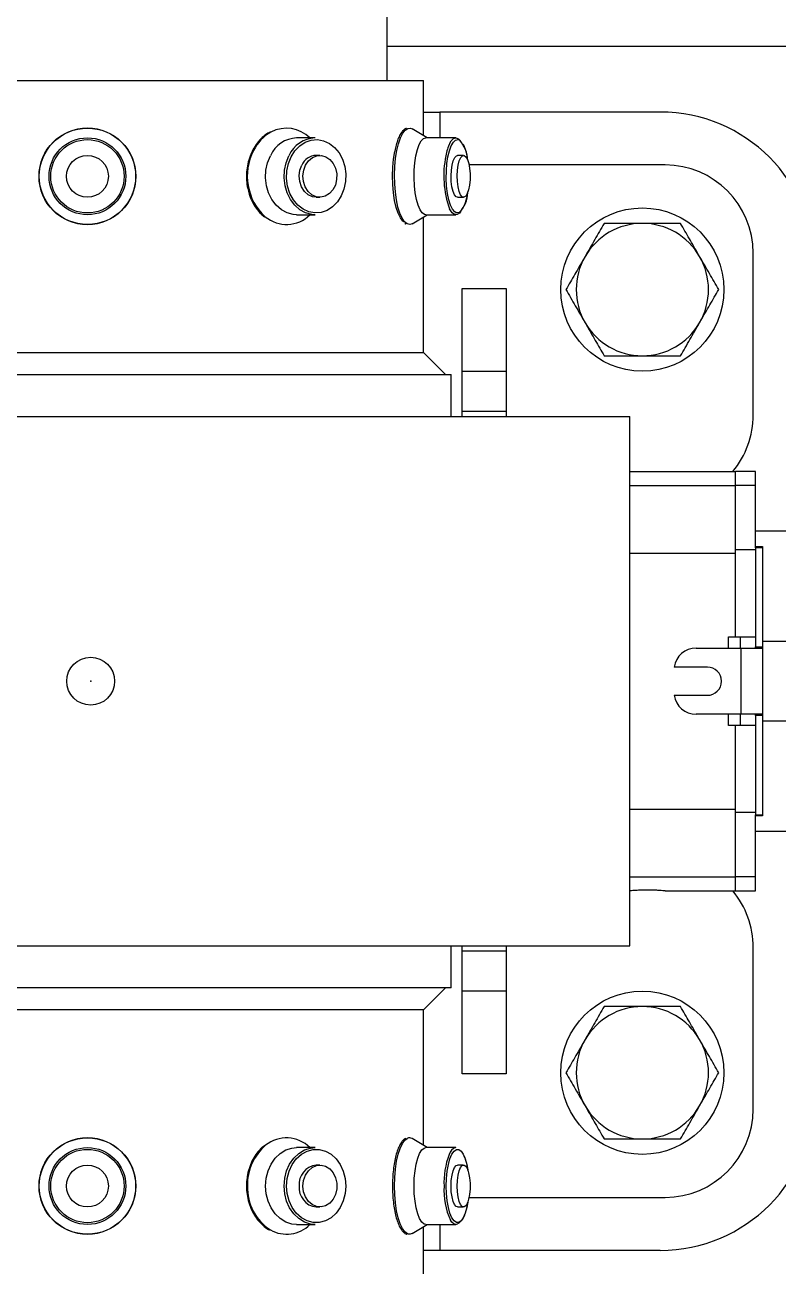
# Model space of a CAD drawing. Header units: inches. Extents: x -1851 to 6314, y -1304 to 4687.
# Drawn here: x -1326.58 to -1318.76, y 623.45 to 636.33 of the extents above; entities that cross this region are included whole.
import ezdxf

# ---------------------------------------------------------------- set-up
doc = ezdxf.new("R2010")
doc.units = ezdxf.units.IN
doc.header["$MEASUREMENT"] = 0
doc.layers.add('DC FEEEDERS', color=1, linetype='Continuous')
doc.layers.add('E-ARRY-TABL', color=9, linetype='Continuous')

msp = doc.modelspace()

# ---------------------------------------------------------------- linework, layer by layer
at = {"layer": 'DC FEEEDERS'}
msp.add_lwpolyline([(-1322.81593, 636.10711), (-1274.42418, 636.10711)], dxfattribs=at)
at = {"layer": 'E-ARRY-TABL'}
for p, q in [((-1322.81593, 635.75215), (-1322.81593, 638.33855)), ((-1329.41583, 635.75215), (-1322.43942, 635.75215)), ((-1322.43942, 635.17784), (-1322.43942, 635.75215)), ((-1322.43942, 635.4237), (-1322.26867, 635.4237)), ((-1319.97982, 635.4237), (-1322.26867, 635.4237)), ((-1322.26867, 635.4237), (-1322.26867, 635.15532)), ((-1322.40195, 635.15532), (-1322.55618, 635.24804)), ((-1323.56335, 635.15532), (-1323.75565, 635.15532)), ((-1322.10215, 635.15532), (-1322.4133, 635.15532)), ((-1324.21372, 635.02372), (-1324.21795, 635.01457)), ((-1323.51378, 634.97393), (-1323.55267, 634.97393)), ((-1322.02194, 634.97393), (-1322.08487, 634.97393)), ((-1321.97934, 634.92465), (-1321.98549, 634.9601)), ((-1319.93084, 634.87437), (-1321.96548, 634.87437)), ((-1323.55267, 634.53907), (-1323.51378, 634.53907)), ((-1322.08487, 634.53907), (-1322.02194, 634.53907)), ((-1323.75565, 634.35768), (-1323.56335, 634.35768)), ((-1322.55618, 634.26496), (-1322.40195, 634.35768)), ((-1322.43942, 632.93), (-1322.43942, 634.33516)), ((-1322.4133, 634.35768), (-1322.10215, 634.35768)), ((-1319.0153, 632.28048), (-1319.0153, 633.95883)), ((-1322.03658, 633.59281), (-1321.57881, 633.59281)), ((-1322.03658, 632.73248), (-1322.03658, 633.59281)), ((-1321.57881, 633.59281), (-1321.57881, 632.73248)), ((-1329.41583, 632.93), (-1322.43942, 632.93)), ((-1322.21053, 632.70111), (-1322.43942, 632.93)), ((-1329.70423, 632.70111), (-1322.15102, 632.70111)), ((-1322.15102, 632.26508), (-1322.15102, 632.70111)), ((-1321.57881, 632.73248), (-1322.03658, 632.73248)), ((-1322.03658, 632.3203), (-1322.03658, 632.73248)), ((-1321.57881, 632.73248), (-1321.57881, 632.3203)), ((-1331.5582, 632.26508), (-1320.29705, 632.26508)), ((-1322.03658, 632.3203), (-1321.57881, 632.3203)), ((-1322.03658, 632.26508), (-1322.03658, 632.3203)), ((-1321.57881, 632.3203), (-1321.57881, 632.26508)), ((-1320.29705, 626.77184), (-1320.29705, 632.26508)), ((-1320.29705, 631.69407), (-1319.1984, 631.69407)), ((-1319.1984, 631.54965), (-1319.1984, 631.69407)), ((-1318.99241, 631.69246), (-1319.1984, 631.69246)), ((-1318.99241, 631.54804), (-1318.99241, 631.69246)), ((-1320.29705, 631.54965), (-1319.1984, 631.54965)), ((-1319.1984, 630.846), (-1319.1984, 631.54965)), ((-1318.99241, 631.54804), (-1319.1984, 631.54804)), ((-1318.99241, 630.91695), (-1318.99241, 631.54804)), ((-1307.07436, 631.07374), (-1318.99241, 631.07374)), ((-1320.29705, 630.846), (-1319.1984, 630.846)), ((-1318.99241, 630.88156), (-1319.1984, 630.88156)), ((-1319.1984, 629.9799), (-1319.1984, 630.846)), ((-1318.99241, 630.91695), (-1318.91916, 630.91695)), ((-1318.99241, 630.90359), (-1318.99241, 630.91695)), ((-1318.91916, 630.90359), (-1318.99241, 630.90359)), ((-1318.99241, 630.90359), (-1318.99241, 629.87516)), ((-1318.91916, 630.91695), (-1318.91916, 630.90359)), ((-1318.91916, 630.90359), (-1318.91916, 629.87516)), ((-1319.27073, 629.86179), (-1319.27073, 629.9799)), ((-1319.27073, 629.9799), (-1319.15171, 629.9799)), ((-1319.15171, 629.9799), (-1318.99241, 629.9799)), ((-1319.15171, 629.9799), (-1319.15171, 629.86179)), ((-1318.49802, 629.93046), (-1318.91916, 629.93046)), ((-1319.60807, 629.86179), (-1319.13889, 629.86179)), ((-1319.13889, 629.17514), (-1319.13889, 629.86179)), ((-1319.13889, 629.86179), (-1318.91916, 629.86179)), ((-1318.99241, 629.87516), (-1318.91916, 629.87516)), ((-1318.99241, 629.86179), (-1318.99241, 629.87516)), ((-1318.91916, 629.87516), (-1318.91916, 629.86179)), ((-1318.91916, 629.86179), (-1318.91916, 629.17514)), ((-1319.49138, 629.66495), (-1319.8347, 629.66495)), ((-1319.8347, 629.37198), (-1319.49138, 629.37198)), ((-1319.13889, 629.17514), (-1319.60807, 629.17514)), ((-1319.27073, 629.05703), (-1319.27073, 629.17514)), ((-1319.15171, 629.17514), (-1319.15171, 629.05703)), ((-1318.91916, 629.17514), (-1319.13889, 629.17514)), ((-1318.99241, 629.16177), (-1318.99241, 629.17514)), ((-1318.91916, 629.16177), (-1318.99241, 629.16177)), ((-1318.99241, 629.16177), (-1318.99241, 628.13334)), ((-1318.91916, 629.17514), (-1318.91916, 629.16177)), ((-1318.91916, 629.16177), (-1318.91916, 628.13334)), ((-1319.15171, 629.05703), (-1319.27073, 629.05703)), ((-1319.1984, 628.19093), (-1319.1984, 629.05703)), ((-1318.99241, 629.05703), (-1319.15171, 629.05703)), ((-1318.91916, 629.10647), (-1318.49802, 629.10647)), ((-1320.29705, 628.19093), (-1319.1984, 628.19093)), ((-1319.1984, 627.48728), (-1319.1984, 628.19093)), ((-1318.99241, 628.15537), (-1319.1984, 628.15537)), ((-1318.99241, 628.13334), (-1318.91916, 628.13334)), ((-1318.99241, 628.11998), (-1318.99241, 628.13334)), ((-1318.91916, 628.11998), (-1318.99241, 628.11998)), ((-1318.99241, 627.48889), (-1318.99241, 628.11998)), ((-1318.91916, 628.13334), (-1318.91916, 628.11998)), ((-1318.99241, 627.96319), (-1307.07436, 627.96319)), ((-1320.29705, 627.48728), (-1319.1984, 627.48728)), ((-1318.99241, 627.48889), (-1319.1984, 627.48889)), ((-1319.1984, 627.34286), (-1319.1984, 627.48728)), ((-1318.99241, 627.34447), (-1318.99241, 627.48889)), ((-1319.1984, 627.34447), (-1318.99241, 627.34447)), ((-1319.93084, 627.34286), (-1319.1984, 627.34286)), ((-1331.5582, 626.77184), (-1320.29705, 626.77184)), ((-1322.15102, 626.33582), (-1322.15102, 626.77184)), ((-1322.03658, 626.71663), (-1322.03658, 626.77184)), ((-1321.57881, 626.71663), (-1322.03658, 626.71663)), ((-1322.03658, 626.30445), (-1322.03658, 626.71663)), ((-1321.57881, 626.77184), (-1321.57881, 626.71663)), ((-1321.57881, 626.71663), (-1321.57881, 626.30445)), ((-1319.0153, 625.07809), (-1319.0153, 626.75645)), ((-1322.15102, 626.33582), (-1329.70423, 626.33582)), ((-1322.43942, 626.10693), (-1322.21053, 626.33582)), ((-1322.03658, 626.30445), (-1321.57881, 626.30445)), ((-1322.03658, 625.44412), (-1322.03658, 626.30445)), ((-1321.57881, 626.30445), (-1321.57881, 625.44412)), ((-1322.43942, 626.10693), (-1329.41583, 626.10693)), ((-1322.43942, 624.70177), (-1322.43942, 626.10693)), ((-1321.57881, 625.44412), (-1322.03658, 625.44412)), ((-1322.40195, 624.67925), (-1322.55618, 624.77197)), ((-1323.56335, 624.67925), (-1323.75565, 624.67925)), ((-1322.10215, 624.67925), (-1322.4133, 624.67925)), ((-1323.51378, 624.49786), (-1323.55267, 624.49786)), ((-1322.02194, 624.49786), (-1322.08487, 624.49786)), ((-1321.96548, 624.16255), (-1319.93084, 624.16255)), ((-1323.55267, 624.063), (-1323.51378, 624.063)), ((-1322.08487, 624.063), (-1322.02194, 624.063)), ((-1323.75565, 623.88161), (-1323.56335, 623.88161)), ((-1322.55618, 623.78889), (-1322.40195, 623.88161)), ((-1322.4133, 623.88161), (-1322.10215, 623.88161)), ((-1322.26867, 623.88161), (-1322.26867, 623.61323)), ((-1322.43942, 623.28478), (-1322.43942, 623.85909)), ((-1322.26867, 623.61323), (-1322.43942, 623.61323)), ((-1319.97982, 623.61323), (-1322.26867, 623.61323))]:
    msp.add_line(p, q, dxfattribs=at)
for points in [[(-1322.71493, 635.02391), (-1322.69808, 635.09504), (-1322.67757, 635.15529), (-1322.65407, 635.20272), (-1322.62833, 635.23581), (-1322.60118, 635.25349), (-1322.60001, 635.25389)], [(-1322.60001, 635.25389), (-1322.57348, 635.2552), (-1322.55618, 635.24804)], [(-1323.81287, 634.9601), (-1323.77294, 635.02252), (-1323.72338, 635.07331), (-1323.66636, 635.11026), (-1323.60437, 635.13175), (-1323.54012, 635.13683), (-1323.47642, 635.1253), (-1323.41606, 635.09764), (-1323.36166, 635.05508), (-1323.31561, 634.99946), (-1323.27992, 634.93323), (-1323.25616, 634.85928), (-1323.24535, 634.78083), (-1323.24797, 634.70132), (-1323.26391, 634.62422), (-1323.29247, 634.5529), (-1323.33241, 634.49048), (-1323.38197, 634.43968), (-1323.43899, 634.40274), (-1323.50097, 634.38125), (-1323.56522, 634.37616), (-1323.62892, 634.3877), (-1323.68929, 634.41535), (-1323.74368, 634.45792), (-1323.78973, 634.51353), (-1323.82542, 634.57976), (-1323.84919, 634.65372), (-1323.86, 634.73217), (-1323.85737, 634.81168), (-1323.84143, 634.88878), (-1323.81287, 634.9601)], [(-1322.51743, 634.96982), (-1322.50203, 635.03328), (-1322.483, 635.08542), (-1322.46111, 635.12408), (-1322.43727, 635.1477), (-1322.4133, 635.15532)], [(-1322.18426, 634.9601), (-1322.16901, 635.02252), (-1322.15008, 635.07331), (-1322.1283, 635.11026), (-1322.10462, 635.13175), (-1322.08008, 635.13683), (-1322.06201, 635.12989)], [(-1322.16423, 635.10103), (-1322.14996, 635.12408), (-1322.12612, 635.1477), (-1322.10129, 635.15531), (-1322.0765, 635.14658), (-1322.05438, 635.12414)], [(-1323.75565, 634.35768), (-1323.79054, 634.36002), (-1323.85439, 634.37681), (-1323.9142, 634.40915), (-1323.96752, 634.45571), (-1324.01217, 634.51459), (-1324.04632, 634.58337), (-1324.06856, 634.65923), (-1324.078, 634.73908), (-1324.07424, 634.81964), (-1324.05743, 634.89762), (-1324.02827, 634.96982)], [(-1323.56335, 634.35768), (-1323.59823, 634.36002), (-1323.66209, 634.37681), (-1323.7219, 634.40915), (-1323.77522, 634.45571), (-1323.81987, 634.51459), (-1323.85401, 634.58337), (-1323.87626, 634.65923), (-1323.88569, 634.73908), (-1323.88193, 634.81964), (-1323.86513, 634.89762), (-1323.83597, 634.96982)], [(-1323.66241, 634.8728), (-1323.63151, 634.91805), (-1323.59188, 634.95132), (-1323.54646, 634.97014), (-1323.49862, 634.97312), (-1323.4519, 634.96003), (-1323.40977, 634.93185), (-1323.37535, 634.89066), (-1323.3512, 634.83952), (-1323.33911, 634.78222), (-1323.33997, 634.72302), (-1323.35372, 634.6663), (-1323.37935, 634.61627), (-1323.41494, 634.57664), (-1323.45786, 634.55034), (-1323.50493, 634.53934), (-1323.55266, 634.54445), (-1323.5975, 634.56528), (-1323.63614, 634.60029), (-1323.6657, 634.64689), (-1323.68399, 634.70161), (-1323.68966, 634.76041), (-1323.68228, 634.81892), (-1323.66241, 634.8728)], [(-1322.64339, 634.2845), (-1322.65251, 634.29221), (-1322.67815, 634.32531), (-1322.70148, 634.37309), (-1322.72169, 634.43393), (-1322.73811, 634.50576), (-1322.75017, 634.58612), (-1322.75746, 634.67229), (-1322.75973, 634.76132), (-1322.75691, 634.85019), (-1322.74909, 634.93587), (-1322.73654, 635.01544)], [(-1322.60812, 634.26248), (-1322.60908, 634.26297), (-1322.63591, 634.28516), (-1322.66109, 634.3225), (-1322.6838, 634.3738), (-1322.70332, 634.43739), (-1322.71902, 634.51123), (-1322.73039, 634.59296), (-1322.73707, 634.67995), (-1322.73884, 634.7694), (-1322.73564, 634.85843), (-1322.72759, 634.94418), (-1322.71493, 635.02391)], [(-1322.4133, 634.35768), (-1322.42663, 634.36002), (-1322.45102, 634.37681), (-1322.47386, 634.40915), (-1322.49423, 634.45571), (-1322.51128, 634.51459), (-1322.52433, 634.58337), (-1322.53282, 634.65923), (-1322.53643, 634.73908), (-1322.53499, 634.81964), (-1322.52857, 634.89762), (-1322.51743, 634.96982)], [(-1322.10152, 634.37968), (-1322.114, 634.3877), (-1322.13706, 634.41535), (-1322.15783, 634.45792), (-1322.17542, 634.51353), (-1322.18905, 634.57976), (-1322.19813, 634.65372), (-1322.20226, 634.73217), (-1322.20126, 634.81168), (-1322.19517, 634.88878), (-1322.18426, 634.9601)], [(-1322.14164, 634.8728), (-1322.12984, 634.91805), (-1322.11471, 634.95132), (-1322.09736, 634.97014), (-1322.08487, 634.97393)], [(-1322.07871, 634.8728), (-1322.06691, 634.91805), (-1322.05177, 634.95132), (-1322.03442, 634.97014), (-1322.01615, 634.97312), (-1321.9983, 634.96003), (-1321.98221, 634.93185), (-1321.96907, 634.89066), (-1321.95984, 634.83952), (-1321.95522, 634.78222), (-1321.95555, 634.72302), (-1321.9608, 634.6663), (-1321.97059, 634.61627), (-1321.98419, 634.57664), (-1322.00058, 634.55034), (-1322.01856, 634.53934), (-1322.03679, 634.54445), (-1322.05392, 634.56528), (-1322.06868, 634.60029), (-1322.07997, 634.64689), (-1322.08695, 634.70161), (-1322.08912, 634.76041), (-1322.0863, 634.81892), (-1322.07871, 634.8728)], [(-1323.55267, 634.53907), (-1323.59156, 634.54445), (-1323.6364, 634.56528), (-1323.67503, 634.60029), (-1323.70459, 634.64689), (-1323.72288, 634.70161), (-1323.72855, 634.76041), (-1323.72117, 634.81892), (-1323.7013, 634.8728)], [(-1322.08487, 634.53907), (-1322.09972, 634.54445), (-1322.11685, 634.56528), (-1322.13161, 634.60029), (-1322.1429, 634.64689), (-1322.14989, 634.70161), (-1322.15205, 634.76041), (-1322.14923, 634.81892), (-1322.14164, 634.8728)], [(-1322.05438, 634.38886), (-1322.06608, 634.37515), (-1322.09054, 634.35945), (-1322.11547, 634.36002), (-1322.13986, 634.37681), (-1322.16271, 634.40915), (-1322.16739, 634.41813)], [(-1322.0683, 634.37964), (-1322.08967, 634.37616), (-1322.10152, 634.37968)], [(-1322.55618, 634.26496), (-1322.58145, 634.25664), (-1322.60812, 634.26248)], [(-1322.73889, 624.28043), (-1322.7364, 624.3697), (-1322.72904, 624.4561), (-1322.71702, 624.53685), (-1322.70074, 624.60937), (-1322.68072, 624.67131), (-1322.6576, 624.72068), (-1322.63214, 624.75591), (-1322.60715, 624.77492)], [(-1324.0783, 624.28043), (-1324.0717, 624.36071), (-1324.05216, 624.43771), (-1324.02047, 624.50826), (-1323.97795, 624.56949), (-1323.92632, 624.61889), (-1323.86771, 624.65442), (-1323.80451, 624.67465), (-1323.75565, 624.67925)], [(-1323.886, 624.28043), (-1323.8794, 624.36071), (-1323.85985, 624.43771), (-1323.82817, 624.50826), (-1323.78565, 624.56949), (-1323.73402, 624.61889), (-1323.67541, 624.65442), (-1323.61221, 624.67465), (-1323.56335, 624.67925)], [(-1323.86063, 624.28043), (-1323.8539, 624.35957), (-1323.834, 624.43526), (-1323.80181, 624.50417), (-1323.75873, 624.56331), (-1323.70665, 624.61008), (-1323.64784, 624.64245), (-1323.58486, 624.659), (-1323.52048, 624.659), (-1323.45751, 624.64245), (-1323.3987, 624.61008), (-1323.34661, 624.56331), (-1323.30353, 624.50417), (-1323.27134, 624.43526), (-1323.25145, 624.35957), (-1323.24472, 624.28043), (-1323.25145, 624.20129), (-1323.27134, 624.12561), (-1323.30353, 624.05669), (-1323.34661, 623.99755), (-1323.3987, 623.95078), (-1323.45751, 623.91841), (-1323.52048, 623.90187), (-1323.58486, 623.90187), (-1323.64784, 623.91841), (-1323.70665, 623.95078), (-1323.75873, 623.99755), (-1323.80181, 624.05669), (-1323.834, 624.12561), (-1323.8539, 624.20129), (-1323.86063, 624.28043)], [(-1322.53654, 624.28043), (-1322.53402, 624.36071), (-1322.52656, 624.43771), (-1322.51446, 624.50826), (-1322.49821, 624.56949), (-1322.47849, 624.61889), (-1322.45611, 624.65442), (-1322.43197, 624.67465), (-1322.4133, 624.67925)], [(-1322.2025, 624.28043), (-1322.19993, 624.35957), (-1322.19233, 624.43526), (-1322.18004, 624.50417), (-1322.16358, 624.56331), (-1322.14369, 624.61008), (-1322.12122, 624.64245), (-1322.09717, 624.659), (-1322.07258, 624.659), (-1322.04852, 624.64245), (-1322.02606, 624.61008), (-1322.00616, 624.56331), (-1321.98971, 624.50417), (-1321.97934, 624.44858)], [(-1323.68968, 624.28043), (-1323.68316, 624.33909), (-1323.66408, 624.3934), (-1323.63384, 624.43934), (-1323.59471, 624.47348), (-1323.54957, 624.49331), (-1323.50177, 624.49736), (-1323.45487, 624.48531), (-1323.41234, 624.45807), (-1323.37733, 624.41765), (-1323.35244, 624.36706), (-1323.33951, 624.31004), (-1323.33951, 624.25082), (-1323.35244, 624.19381), (-1323.37733, 624.14321), (-1323.41234, 624.1028), (-1323.45487, 624.07555), (-1323.50177, 624.06351), (-1323.54957, 624.06755), (-1323.59471, 624.08738), (-1323.63384, 624.12152), (-1323.66408, 624.16746), (-1323.68316, 624.22177), (-1323.68968, 624.28043)], [(-1322.15206, 624.28043), (-1322.14957, 624.33909), (-1322.14228, 624.3934), (-1322.13073, 624.43934), (-1322.11578, 624.47348), (-1322.09854, 624.49331), (-1322.08487, 624.49786)], [(-1322.08913, 624.28043), (-1322.08664, 624.33909), (-1322.07935, 624.3934), (-1322.0678, 624.43934), (-1322.05285, 624.47348), (-1322.03561, 624.49331), (-1322.01736, 624.49736), (-1321.99944, 624.48531), (-1321.98319, 624.45807), (-1321.96982, 624.41765), (-1321.96031, 624.36706), (-1321.95538, 624.31004), (-1321.95538, 624.25082), (-1321.96031, 624.19381), (-1321.96982, 624.14321), (-1321.98319, 624.1028), (-1321.99944, 624.07555), (-1322.01736, 624.06351), (-1322.03561, 624.06755), (-1322.05285, 624.08738), (-1322.0678, 624.12152), (-1322.07935, 624.16746), (-1322.08664, 624.22177), (-1322.08913, 624.28043)], [(-1323.75565, 623.88161), (-1323.80451, 623.88621), (-1323.86771, 623.90644), (-1323.92632, 623.94198), (-1323.97795, 623.99137), (-1324.02047, 624.0526), (-1324.05216, 624.12315), (-1324.0717, 624.20015), (-1324.0783, 624.28043)], [(-1323.56335, 623.88161), (-1323.61221, 623.88621), (-1323.67541, 623.90644), (-1323.73402, 623.94198), (-1323.78565, 623.99137), (-1323.82817, 624.0526), (-1323.85985, 624.12315), (-1323.8794, 624.20015), (-1323.886, 624.28043)], [(-1322.59821, 623.78249), (-1322.60513, 623.78501), (-1322.63214, 623.80495), (-1322.6576, 623.84018), (-1322.68072, 623.88956), (-1322.70074, 623.9515), (-1322.71702, 624.02401), (-1322.72904, 624.10476), (-1322.7364, 624.19116), (-1322.73889, 624.28043)], [(-1322.4133, 623.88161), (-1322.43197, 623.88621), (-1322.45611, 623.90644), (-1322.47849, 623.94198), (-1322.49821, 623.99137), (-1322.51446, 624.0526), (-1322.52656, 624.12315), (-1322.53402, 624.20015), (-1322.53654, 624.28043)], [(-1321.97934, 624.11228), (-1321.98971, 624.05669), (-1322.00616, 623.99755), (-1322.02606, 623.95078), (-1322.04852, 623.91841), (-1322.07258, 623.90187), (-1322.09717, 623.90187), (-1322.12122, 623.91841), (-1322.14369, 623.95078), (-1322.16358, 623.99755), (-1322.18004, 624.05669), (-1322.19233, 624.12561), (-1322.19993, 624.20129), (-1322.2025, 624.28043)], [(-1322.08487, 624.063), (-1322.09854, 624.06755), (-1322.11578, 624.08738), (-1322.13073, 624.12152), (-1322.14228, 624.16746), (-1322.14957, 624.22177), (-1322.15206, 624.28043)], [(-1322.05438, 623.91279), (-1322.07126, 623.89434), (-1322.09591, 623.88212), (-1322.12081, 623.88621), (-1322.14495, 623.90644), (-1322.15789, 623.92473)], [(-1322.55618, 623.78889), (-1322.57746, 623.78099), (-1322.59821, 623.78249)]]:
    msp.add_lwpolyline(points, dxfattribs=at)
for centre, radius in [((-1325.92762, 634.7565), 0.50228), ((-1325.92762, 634.7565), 0.49995), ((-1325.92762, 634.7565), 0.39882), ((-1325.92762, 634.7565), 0.38065), ((-1325.92762, 634.7565), 0.21743), ((-1320.16636, 633.58117), 0.84687), ((-1325.89386, 629.51846), 0.24808), ((-1320.16636, 625.45576), 0.84687), ((-1325.92762, 624.28043), 0.50228), ((-1325.92762, 624.28043), 0.49995), ((-1325.92762, 624.28043), 0.39882), ((-1325.92762, 624.28043), 0.38065), ((-1325.92762, 624.28043), 0.21743)]:
    msp.add_circle(centre, radius, dxfattribs=at)
for centre, radius, start, end in [((-1319.97982, 633.8215), 1.6022, 0, 90), ((-1323.80983, 634.83316), 0.43713, 119.024684, 154.127419), ((-1323.86103, 634.90713), 0.34772, 45.541298, 117.561576), ((-1323.74222, 634.8425), 0.31311, 92.459233, 156.006711), ((-1323.54992, 634.8425), 0.31311, 92.459233, 156.006711), ((-1321.7493, 634.8957), 0.46295, 153.670988, 170.787353), ((-1322.31067, 634.91047), 0.33163, 2.451754, 41.426739), ((-1323.69872, 634.75906), 0.56972, 152.297959, 227.814657), ((-1323.54552, 634.80364), 0.17044, 92.404132, 156.061813), ((-1321.22131, 634.76205), 1.00664, 168.088663, 199.977193), ((-1319.93084, 633.95883), 0.91554, 0, 90), ((-1322.26662, 634.58749), 0.28728, 313.656645, 0.17129), ((-1322.38063, 634.62565), 0.40301, 323.960686, 354.688296), ((-1323.86086, 634.6033), 0.34577, 230.39187, 314.737238), ((-1320.16636, 633.58117), 0.68666, 90, 150), ((-1320.16636, 633.58117), 0.68666, 30, 90), ((-1320.16636, 633.58117), 0.68666, 150, 210), ((-1320.16636, 633.58117), 0.68666, 330, 30), ((-1320.16636, 633.58117), 0.68666, 210, 270), ((-1320.16636, 633.58117), 0.68666, 270, 330), ((-1319.93084, 632.28048), 0.91554, 320.170377, 0), ((-1319.60807, 629.63291), 0.22889, 90, 171.952154), ((-1319.49138, 629.51846), 0.14649, 270, 90), ((-1319.60807, 629.40402), 0.22889, 188.047846, 270), ((-1319.93084, 626.75645), 0.91554, 0, 39.829623), ((-1320.16636, 625.45576), 0.68666, 90, 150), ((-1320.16636, 625.45576), 0.68666, 30, 90), ((-1320.16636, 625.45576), 0.68666, 150, 210), ((-1320.16636, 625.45576), 0.68666, 330, 30), ((-1319.97982, 625.21543), 1.6022, 270, 0), ((-1320.16636, 625.45576), 0.68666, 210, 270), ((-1320.16636, 625.45576), 0.68666, 270, 330), ((-1319.93084, 625.07809), 0.91554, 270, 0), ((-1323.86081, 624.43369), 0.3457, 45.263128, 128.833707), ((-1322.58427, 624.72847), 0.05178, 57.137737, 116.224278), ((-1323.73432, 624.2968), 0.53179, 130.201534, 181.763951), ((-1322.07112, 624.57787), 0.10602, 107.018206, 164.644955), ((-1321.37852, 624.31197), 0.84746, 159.702583, 182.13268), ((-1323.53047, 624.30003), 0.19907, 96.403166, 185.649939), ((-1323.74794, 624.26096), 0.51829, 177.84725, 237.274473), ((-1323.53047, 624.26083), 0.19907, 174.350061, 263.596834), ((-1321.48993, 624.23575), 0.73682, 176.523581, 204.968445), ((-1323.86037, 624.12546), 0.34417, 240.828339, 314.88678)]:
    msp.add_arc(centre, radius, start, end, dxfattribs=at)
for points, knots in [([(-1324.03051, 635.21607), (-1324.03328, 635.21486), (-1324.05793, 635.20418), (-1324.10004, 635.17137), (-1324.15419, 635.11809), (-1324.19087, 635.06631), (-1324.20865, 635.03316), (-1324.21372, 635.02372)], [0, 0, 0, 0, 0.03590637, 0.31881396, 0.60244083, 0.886734, 1, 1, 1, 1]), ([(-1322.6133, 635.25375), (-1322.61851, 635.25233), (-1322.63382, 635.24817), (-1322.6561, 635.22709), (-1322.681, 635.19236), (-1322.70363, 635.14318), (-1322.72282, 635.08501), (-1322.73252, 635.0401), (-1322.73709, 635.01893)], [0, 0, 0, 0, 0.08699804, 0.25555858, 0.4411614, 0.63549063, 0.82820608, 1, 1, 1, 1]), ([(-1321.98493, 634.96359), (-1321.98724, 634.97455), (-1321.99397, 635.00658), (-1322.00709, 635.05175), (-1322.01995, 635.07856), (-1322.02594, 635.09107)], [0, 0, 0, 0, 0.21734287, 0.63480062, 1, 1, 1, 1]), ([(-1324.21795, 635.01457), (-1324.22273, 635.00458), (-1324.23926, 634.97005), (-1324.25979, 634.90594), (-1324.27511, 634.82229), (-1324.27753, 634.73685), (-1324.27306, 634.67232), (-1324.26422, 634.63839), (-1324.26245, 634.6316)], [0, 0, 0, 0, 0.08740267, 0.30186801, 0.51657215, 0.73136182, 0.94621865, 1, 1, 1, 1]), ([(-1324.26245, 634.6316), (-1324.25791, 634.61095), (-1324.24731, 634.56276), (-1324.21757, 634.49263), (-1324.17606, 634.42378), (-1324.13308, 634.37102), (-1324.10178, 634.34659), (-1324.0902, 634.33755)], [0, 0, 0, 0, 0.17284043, 0.40342677, 0.63402901, 0.86454724, 1, 1, 1, 1]), ([(-1322.63157, 634.26763), (-1322.62919, 634.2653), (-1322.62603, 634.26221), (-1322.62223, 634.26139), (-1322.62129, 634.26118)], [0, 0, 0, 0, 0.75491525, 1, 1, 1, 1]), ([(-1320.5628, 634.26783), (-1320.59499, 634.21207), (-1320.65996, 634.09953), (-1320.72713, 633.9832), (-1320.76102, 633.9245)], [0, 0, 0, 0, 0.49545796, 1, 1, 1, 1]), ([(-1320.16636, 634.26783), (-1320.19846, 634.26783), (-1320.28129, 634.26783), (-1320.41454, 634.26783), (-1320.5132, 634.26783), (-1320.5628, 634.26783)], [0, 0, 0, 0, 0.23935703, 0.61757863, 1, 1, 1, 1]), ([(-1319.76992, 634.26783), (-1319.79844, 634.26783), (-1319.87704, 634.26783), (-1320.00915, 634.26783), (-1320.11373, 634.26783), (-1320.16636, 634.26783)], [0, 0, 0, 0, 0.22054197, 0.60774305, 1, 1, 1, 1]), ([(-1319.5717, 633.9245), (-1319.5764, 633.93264), (-1319.61198, 633.99427), (-1319.67906, 634.11047), (-1319.73945, 634.21506), (-1319.76992, 634.26783)], [0, 0, 0, 0, 0.07010368, 0.53079148, 1, 1, 1, 1]), ([(-1320.76102, 633.9245), (-1320.76572, 633.91636), (-1320.8013, 633.85473), (-1320.86839, 633.73854), (-1320.92877, 633.63395), (-1320.95924, 633.58117)], [0, 0, 0, 0, 0.07010368, 0.53079148, 1, 1, 1, 1]), ([(-1319.37348, 633.58117), (-1319.40567, 633.63693), (-1319.47064, 633.74947), (-1319.53781, 633.86581), (-1319.5717, 633.9245)], [0, 0, 0, 0, 0.49545796, 1, 1, 1, 1]), ([(-1320.95924, 633.58117), (-1320.92705, 633.52542), (-1320.86207, 633.41288), (-1320.79491, 633.29654), (-1320.76102, 633.23785)], [0, 0, 0, 0, 0.49545796, 1, 1, 1, 1]), ([(-1319.5717, 633.23785), (-1319.567, 633.24599), (-1319.53142, 633.30761), (-1319.46433, 633.42381), (-1319.40395, 633.5284), (-1319.37348, 633.58117)], [0, 0, 0, 0, 0.07010368, 0.53079148, 1, 1, 1, 1]), ([(-1320.76102, 633.23785), (-1320.75632, 633.22971), (-1320.72074, 633.16808), (-1320.65365, 633.05188), (-1320.59327, 632.94729), (-1320.5628, 632.89452)], [0, 0, 0, 0, 0.07010368, 0.53079148, 1, 1, 1, 1]), ([(-1319.76992, 632.89452), (-1319.73773, 632.95028), (-1319.67275, 633.06281), (-1319.60559, 633.17915), (-1319.5717, 633.23785)], [0, 0, 0, 0, 0.49545796, 1, 1, 1, 1]), ([(-1320.5628, 632.89452), (-1320.5137, 632.89452), (-1320.41505, 632.89452), (-1320.28181, 632.89452), (-1320.19846, 632.89452), (-1320.16636, 632.89452)], [0, 0, 0, 0, 0.37855597, 0.76064256, 1, 1, 1, 1]), ([(-1320.16636, 632.89452), (-1320.11445, 632.89452), (-1320.00988, 632.89452), (-1319.87774, 632.89452), (-1319.79844, 632.89452), (-1319.76992, 632.89452)], [0, 0, 0, 0, 0.38687002, 0.77945855, 1, 1, 1, 1]), ([(-1319.93084, 627.34286), (-1319.93285, 627.34304), (-1319.93689, 627.3434), (-1319.96833, 627.34585), (-1320.01469, 627.34857), (-1320.07268, 627.35053), (-1320.13518, 627.35083), (-1320.19521, 627.34935), (-1320.24617, 627.34674), (-1320.28215, 627.34414), (-1320.29592, 627.34296), (-1320.29683, 627.34288), (-1320.29705, 627.34286)], [0, 0, 0, 0, 0.10711423, 0.21421929, 0.32156243, 0.42906278, 0.53630181, 0.64326721, 0.75037268, 0.85781333, 0.96526378, 1, 1, 1, 1]), ([(-1320.5628, 626.14241), (-1320.59499, 626.08665), (-1320.65996, 625.97411), (-1320.72713, 625.85778), (-1320.76102, 625.79908)], [0, 0, 0, 0, 0.49545796, 1, 1, 1, 1]), ([(-1320.16636, 626.14241), (-1320.19846, 626.14241), (-1320.28129, 626.14241), (-1320.41454, 626.14241), (-1320.5132, 626.14241), (-1320.5628, 626.14241)], [0, 0, 0, 0, 0.23935703, 0.61757863, 1, 1, 1, 1]), ([(-1319.76992, 626.14241), (-1319.79844, 626.14241), (-1319.87704, 626.14241), (-1320.00915, 626.14241), (-1320.11373, 626.14241), (-1320.16636, 626.14241)], [0, 0, 0, 0, 0.22054197, 0.60774305, 1, 1, 1, 1]), ([(-1319.5717, 625.79908), (-1319.5764, 625.80722), (-1319.61198, 625.86885), (-1319.67906, 625.98505), (-1319.73945, 626.08964), (-1319.76992, 626.14241)], [0, 0, 0, 0, 0.07010368, 0.53079148, 1, 1, 1, 1]), ([(-1320.76102, 625.79908), (-1320.76572, 625.79094), (-1320.8013, 625.72931), (-1320.86839, 625.61312), (-1320.92877, 625.50853), (-1320.95924, 625.45576)], [0, 0, 0, 0, 0.07010368, 0.53079148, 1, 1, 1, 1]), ([(-1319.37348, 625.45576), (-1319.40567, 625.51151), (-1319.47064, 625.62405), (-1319.53781, 625.74039), (-1319.5717, 625.79908)], [0, 0, 0, 0, 0.49545796, 1, 1, 1, 1]), ([(-1320.95924, 625.45576), (-1320.92705, 625.4), (-1320.86207, 625.28746), (-1320.79491, 625.17112), (-1320.76102, 625.11243)], [0, 0, 0, 0, 0.49545796, 1, 1, 1, 1]), ([(-1319.5717, 625.11243), (-1319.567, 625.12057), (-1319.53142, 625.1822), (-1319.46433, 625.29839), (-1319.40395, 625.40298), (-1319.37348, 625.45576)], [0, 0, 0, 0, 0.07010368, 0.53079148, 1, 1, 1, 1]), ([(-1320.76102, 625.11243), (-1320.75632, 625.10429), (-1320.72074, 625.04266), (-1320.65365, 624.92646), (-1320.59327, 624.82187), (-1320.5628, 624.7691)], [0, 0, 0, 0, 0.07010368, 0.53079148, 1, 1, 1, 1]), ([(-1319.76992, 624.7691), (-1319.73773, 624.82486), (-1319.67275, 624.9374), (-1319.60559, 625.05373), (-1319.5717, 625.11243)], [0, 0, 0, 0, 0.49545796, 1, 1, 1, 1]), ([(-1322.62233, 624.77419), (-1322.62794, 624.77167), (-1322.64356, 624.76464), (-1322.66568, 624.73924), (-1322.6899, 624.69926), (-1322.71153, 624.64546), (-1322.72976, 624.58119), (-1322.7441, 624.50853), (-1322.75419, 624.42956), (-1322.75975, 624.35257), (-1322.76036, 624.30237), (-1322.76063, 624.28043)], [0, 0, 0, 0, 0.06232637, 0.17374756, 0.29558064, 0.41951373, 0.54218422, 0.66393121, 0.78514755, 0.90607731, 1, 1, 1, 1]), ([(-1320.5628, 624.7691), (-1320.5137, 624.7691), (-1320.41505, 624.7691), (-1320.28181, 624.7691), (-1320.19846, 624.7691), (-1320.16636, 624.7691)], [0, 0, 0, 0, 0.37855597, 0.76064256, 1, 1, 1, 1]), ([(-1320.16636, 624.7691), (-1320.11445, 624.7691), (-1320.00988, 624.7691), (-1319.87774, 624.7691), (-1319.79844, 624.7691), (-1319.76992, 624.7691)], [0, 0, 0, 0, 0.38687002, 0.77945855, 1, 1, 1, 1]), ([(-1324.08643, 624.70233), (-1324.09639, 624.69495), (-1324.12623, 624.67283), (-1324.16843, 624.62324), (-1324.21179, 624.55629), (-1324.24424, 624.4806), (-1324.26401, 624.41435), (-1324.26839, 624.37318), (-1324.26976, 624.36023)], [0, 0, 0, 0, 0.10072357, 0.30185009, 0.50341585, 0.70528592, 0.90733978, 1, 1, 1, 1]), ([(-1321.97783, 624.44207), (-1321.97869, 624.44919), (-1321.98241, 624.47983), (-1321.99336, 624.52731), (-1322.00626, 624.57335), (-1322.01607, 624.59337), (-1322.01895, 624.59926)], [0, 0, 0, 0, 0.11091394, 0.47762381, 0.84625567, 1, 1, 1, 1]), ([(-1324.27614, 624.29145), (-1324.27632, 624.28778), (-1324.27661, 624.2816), (-1324.2763, 624.27543), (-1324.27617, 624.27294)], [0, 0, 0, 0, 0.59513367, 1, 1, 1, 1]), ([(-1324.27617, 624.27294), (-1324.27588, 624.26038), (-1324.27491, 624.21939), (-1324.26446, 624.15065), (-1324.24099, 624.06988), (-1324.20641, 623.9952), (-1324.16211, 623.92841), (-1324.10874, 623.87303), (-1324.06611, 623.83814), (-1324.04048, 623.82627), (-1324.03673, 623.82453)], [0, 0, 0, 0, 0.06672967, 0.21784265, 0.36913129, 0.52045393, 0.67177198, 0.82300672, 0.97403522, 1, 1, 1, 1]), ([(-1324.26976, 624.36023), (-1324.27217, 624.34506), (-1324.27579, 624.32231), (-1324.27605, 624.29917), (-1324.27614, 624.29145)], [0, 0, 0, 0, 0.66657262, 1, 1, 1, 1]), ([(-1322.76063, 624.28043), (-1322.7605, 624.26565), (-1322.76014, 624.22268), (-1322.7561, 624.15222), (-1322.74712, 624.07219), (-1322.73391, 623.99807), (-1322.71684, 623.93188), (-1322.69618, 623.87551), (-1322.67217, 623.82981), (-1322.64575, 623.7995), (-1322.62476, 623.78324), (-1322.61287, 623.7819), (-1322.61123, 623.78172)], [0, 0, 0, 0, 0.0607798, 0.17663391, 0.29266556, 0.408884, 0.52544809, 0.64261395, 0.76081386, 0.88064504, 0.9835294, 1, 1, 1, 1]), ([(-1322.03421, 623.93211), (-1322.02912, 623.94042), (-1322.01639, 623.96119), (-1322.0002, 624.00791), (-1321.98633, 624.06101), (-1321.98069, 624.09948), (-1321.97845, 624.11478)], [0, 0, 0, 0, 0.2017141, 0.50433693, 0.80285745, 1, 1, 1, 1])]:
    msp.add_open_spline(points, degree=3, knots=knots, dxfattribs=at)
msp.add_point((-1325.89386, 629.51846), dxfattribs=at)

doc.saveas('drawing.dxf')
